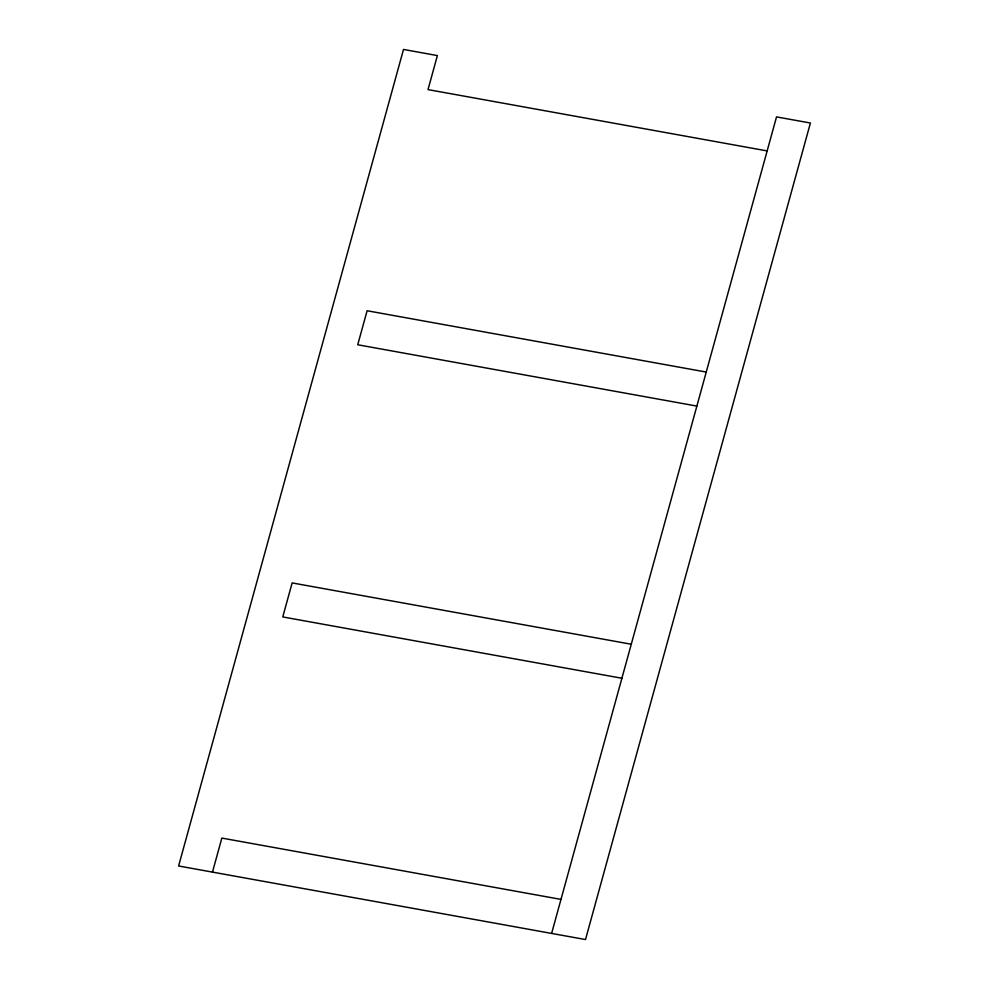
<?xml version="1.0" encoding="UTF-8"?>
<svg xmlns="http://www.w3.org/2000/svg" width="989" height="989" viewBox="0 0 989 989"><rect width="100%" height="100%" fill="white"/><g stroke="black" fill="none" stroke-linecap="round" stroke-linejoin="round"><path stroke-width="1.48" d="M212.474 872.1L221.845 838.079L560.986 899.397M551.615 933.418L776.526 116.9L810.399 123.019L585.5 939.55L178.601 865.981L403.5 49.45L437.385 55.582L428.014 89.603L767.155 150.921M706.233 372.062L367.104 310.744L357.734 344.765L696.862 406.083M631.266 644.235L292.138 582.917L282.767 616.938L621.896 678.256"/></g></svg>
